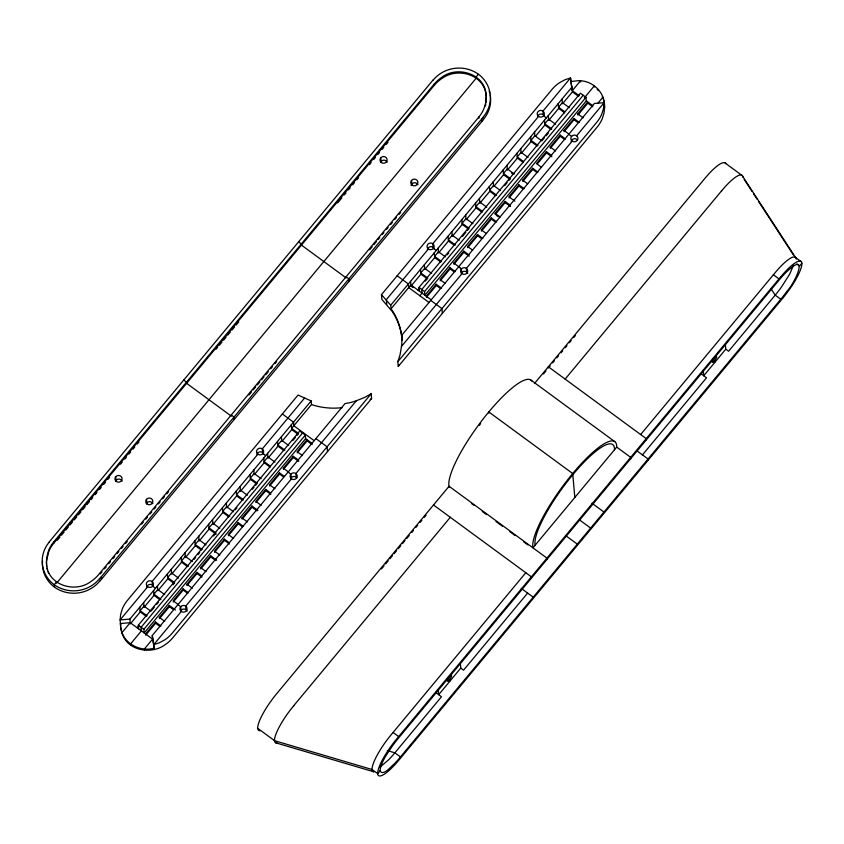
<?xml version="1.0" encoding="UTF-8"?>
<svg xmlns="http://www.w3.org/2000/svg" width="844" height="844" viewBox="0 0 844 844"><rect width="100%" height="100%" fill="white"/><g stroke="black" fill="none" stroke-linecap="round" stroke-linejoin="round"><path stroke-width="1.27" d="M120.597 626.596L120.597 622.851M486.249 97.366L485.669 103.01L483.971 108.57A34.952 32.905 -5.1 0 1 478.843 117.031L98.526 574.711A34.952 32.905 -5.1 0 1 91.015 581.442C75.781 593.258 48.815 585.789 46.62 565.237M604.589 107.41L604.019 113.054L602.31 118.603A34.952 32.905 -5.1 0 1 597.183 127.075L398.273 366.454L397.841 361.665L400.067 354.765L401.47 346.451A50.556 47.602 -5.1 0 0 401.628 335.427L594.376 103.485L604.167 102.62L604.589 107.41L604.42 104.35M379.969 770.994C381.055 761.531 387.459 753.65 392.492 745.874A34.952 8.05 -53.7 0 1 398.758 737.772L779.086 280.092A34.952 8.05 -53.7 0 1 785.447 273.002C809.892 248.959 795.881 281.938 787.062 291.138A34.952 8.05 -53.7 0 1 780.795 299.251L400.467 756.92A34.952 8.05 -53.7 0 1 394.106 764.02C390.793 766.415 383.609 776.417 379.969 770.994L377.753 773.653L372.162 769.549L274.564 740.694L257.779 728.372M46.536 560.849L48.752 551.533A34.952 32.905 -5.1 0 1 53.879 543.061L434.206 85.392A34.952 32.905 -5.1 0 1 441.707 78.65C456.435 67.414 482.209 73.534 485.785 93.051M486.102 102.324L486.186 95.509M630.626 458.746L630.679 457.353L616.7 447.088L616.69 445.78A67.742 15.603 -53.7 0 0 572.696 473.526A67.742 15.603 -53.7 0 0 532.764 546.775L532.965 547.851L616.7 447.088M485.332 106.08L485.785 104.213M793.55 265.206L789.689 274.1L781.47 287.034A34.952 8.05 -53.7 0 1 775.203 295.147L728.594 351.231L725.798 349.173L725.376 344.384M398.273 366.454L398.885 364.924M49.269 541.869L433.014 80.075M46.536 564.594L46.62 557.768L48.646 550.341A34.952 32.905 -5.1 0 1 53.773 541.869L434.101 84.189A34.952 32.905 -5.1 0 1 441.602 77.458C457.163 65.273 484.952 73.66 486.102 94.866M57.36 540.202L59.882 537.164M61.57 535.138L64.091 532.089M65.779 530.064L68.311 527.025M69.989 525L72.521 521.951M74.198 519.925L76.73 516.887M78.418 514.861L80.94 511.823M82.628 509.787L85.16 506.748M86.837 504.723L89.369 501.684M91.046 499.659L92.734 497.622M95.266 494.584L96.944 492.558M99.476 489.52L101.164 487.494M103.685 484.445L105.373 482.42M107.895 479.381L109.583 477.356M120.534 464.179L122.211 462.164M124.722 459.136L126.4 457.121M128.91 454.093L130.588 452.078M133.099 449.05L134.776 447.035M137.287 444.018L138.965 441.992M216.064 349.216L217.741 347.2M219.419 345.175L221.93 342.158M223.607 340.132L226.129 337.115M227.806 335.089L230.317 332.061M231.994 330.046L234.505 327.018M236.183 325.003L238.704 321.975M337.6 202.961L341.788 197.918M344.299 194.901L345.977 192.875M348.498 189.858L350.165 187.832M352.686 184.815L354.364 182.8M356.875 179.772L358.552 177.757M369.45 164.643L371.128 162.618M373.66 159.569L375.337 157.543M377.869 154.505L379.557 152.479M382.079 149.43L383.767 147.405M386.299 144.366L387.976 142.341M478.326 74.304L476.121 76.962L476.227 78.165L56.601 583.13L56.495 581.938L54.29 584.597L54.501 586.991M100.309 573.878L101.997 571.852M104.529 568.814L106.207 566.788M108.739 563.739L110.427 561.714M112.948 558.675L114.636 556.65M117.158 553.611L118.846 551.575M121.378 548.537L123.055 546.511M125.587 543.473L127.265 541.447M141.592 524.208L143.28 522.183M145.801 519.144L147.489 517.108M150.01 514.07L151.698 512.044M154.23 509.006L155.908 506.98M158.44 503.931L160.128 501.906M162.649 498.867L164.337 496.842M166.848 493.814L168.526 491.799M248.969 394.992L251.491 391.964M253.168 389.949L255.679 386.921M257.357 384.896L259.868 381.878M261.545 379.853L264.056 376.835M265.733 374.81L268.255 371.782M270.766 368.765L272.443 366.739M274.954 363.711L276.632 361.696M369.672 249.74L372.193 246.712M373.86 244.697L376.382 241.669M378.049 239.654L379.726 237.639M382.248 234.611L383.914 232.596M386.436 229.568L388.113 227.553M390.624 224.525L392.302 222.51M394.813 219.493L396.49 217.467M399.001 214.45L400.678 212.435M99.603 578.826L483.359 117.031M99.824 581.221L483.57 119.426M401.839 337.421A67.742 63.775 -5.1 0 0 392.207 311.425L381.889 299.462L381.467 294.672L552.008 89.443A34.952 32.905 -5.1 0 1 559.509 82.712L564.836 79.821L570.523 77.922L572.432 91.848L562.515 103.78L562.083 98.991M147.679 586.78A3.566 3.355 -5.1 0 1 148.565 581.01A3.566 3.355 -5.1 0 1 153.408 584.576A3.566 3.355 -5.1 0 1 147.679 586.78L120.112 619.939L120.534 624.729M257.884 454.209A3.566 3.355 -5.1 0 1 258.781 448.438A3.566 3.355 -5.1 0 1 263.623 451.994A3.566 3.355 -5.1 0 1 257.884 454.209L152.099 581.463L152.416 585.05M304.378 398.284L262.305 448.892L262.621 452.479M428.393 249.033A3.566 3.355 -5.1 0 1 429.279 243.262A3.566 3.355 -5.1 0 1 434.122 246.817A3.566 3.355 -5.1 0 1 428.393 249.033L386.341 299.652L386.763 304.431M538.546 116.419A3.566 3.355 -5.1 0 1 539.443 110.648A3.566 3.355 -5.1 0 1 544.285 114.204A3.566 3.355 -5.1 0 1 538.546 116.419L432.803 243.716L433.13 247.303M129.892 619.085L311.172 400.942L298.059 395.045L127.518 600.274A34.952 32.905 -5.1 0 0 122.38 608.746L120.681 614.295L120.112 619.939L129.892 619.085L130.324 623.874L140.241 611.932L139.819 607.142M391.152 309.991L390.73 305.201L572 87.059M144.482 650.175L144.377 648.983L152.585 639.098L130.219 622.672L122 632.557C126.558 650.724 151.319 655.123 165.181 644.637A34.952 32.905 -5.1 0 0 172.682 637.906L371.603 398.537L371.181 393.747L364.597 397.45L356.358 400.742A50.556 47.602 -5.1 0 1 345.017 403.559L152.268 635.511L154.072 648.224C140.252 652.127 123.657 643.666 120.998 629.054M171.216 569.362L171.532 572.949L167.682 577.591L174.676 582.719L173.02 584.713M212.53 519.64L212.857 523.227L208.995 527.869L215.99 532.997L213.511 535.982M253.854 469.918L254.171 473.505L250.32 478.147L257.315 483.274L255.658 485.268M311.172 400.942L311.489 404.529L291.634 428.425L298.628 433.552L296.972 435.546M424.353 264.742L424.669 268.329L420.818 272.96L427.813 278.098L425.334 281.084M465.677 215.02L465.993 218.607L462.143 223.238L469.137 228.376L467.481 230.359M506.991 165.297L507.307 168.884L503.457 173.516L510.451 178.654L508.795 180.637M534.537 132.139L534.853 135.736L531.003 140.368L537.997 145.506M579.322 95.783L572.327 90.646L580.535 80.771C593.353 81.393 604.536 92.587 604.526 105.553M153.587 590.568L154.019 595.358L144.092 607.3L143.67 602.51M167.365 573.994L167.787 578.784L157.87 590.726L157.438 585.936M171.638 574.152L181.565 562.209L181.133 557.42M194.911 540.846L195.333 545.635L185.416 557.578L184.984 552.788M208.679 524.272L209.112 529.061L199.184 541.004L198.762 536.214M212.962 524.43L222.879 512.487L222.457 507.698M236.225 491.124L236.658 495.913L226.73 507.856L226.308 503.066M250.003 474.55L250.425 479.339L240.508 491.282L240.076 486.492M254.276 474.708L264.204 462.765L263.771 457.976M277.549 441.401L277.971 446.191L268.054 458.134L267.622 453.344M282.656 440.557L291.75 429.617L291.317 424.827M413.001 287.561L411.007 286.095L420.924 274.163L420.502 269.373M424.785 269.521L434.702 257.589L434.27 252.799M448.048 236.225L448.47 241.015L438.553 252.947L438.131 248.168M461.816 219.651L462.248 224.441L452.331 236.373L451.899 231.594M466.099 219.799L476.016 207.867L475.594 203.077M489.362 186.503L489.794 191.293L479.877 203.225L479.445 198.445M494.468 185.659L503.562 174.719L503.14 169.929M507.423 170.077L517.34 158.144L516.908 153.355M530.686 136.781L531.108 141.57L521.191 153.502L520.769 148.713M535.792 135.937L544.886 124.996L544.454 120.207M558.232 103.633L558.654 108.422L548.737 120.354L548.315 115.565M138.606 628.833L138.279 625.246L299.704 430.989L305.306 435.093L305.623 438.69L144.197 632.937L143.881 629.35L305.306 435.093M419.289 291.064L418.972 287.466L580.398 93.22L585.989 97.324L586.306 100.911L424.88 295.168L424.564 291.581L585.989 97.324M137.203 627.809L138.859 625.815M151.804 610.233L154.283 607.247M156.762 604.272L158.419 602.278M193.951 559.519L195.608 557.525M198.087 554.55L199.743 552.556M235.276 509.797L236.921 507.803M252.345 489.246L254.002 487.252M292.847 440.515L295.326 437.53M417.896 290.03L419.542 288.047M447.088 254.899L448.744 252.905M462.523 236.331L465.825 232.353M504.659 185.617L507.149 182.631M544.327 137.878L541.848 140.864L534.853 135.736M545.984 135.895L548.463 132.909M302.5 433.046L141.085 627.292L141.402 630.89L130.556 643.94L130.662 645.132M583.193 95.266L421.768 289.524L422.084 293.111L419.879 295.769M584.343 97.862L594.355 85.814L594.461 87.006M155.518 622.028L145.601 633.96L145.706 635.163L155.623 623.22L155.518 622.028L160.877 625.963M169.285 605.454L169.401 606.646L159.474 618.589L159.368 617.386L169.285 605.454L175.468 609.99M188.423 592.815L183.064 588.88L173.147 600.812L178.506 604.747M196.831 572.306L196.947 573.498L187.02 585.441L186.914 584.238L196.831 572.306L201.832 575.967M210.61 555.732L210.715 556.924L200.798 568.867L200.693 567.664L210.61 555.732L216.602 560.131M229.378 542.819L224.377 539.158L214.46 551.09L219.82 555.025M243.146 526.245L238.156 522.584L228.239 534.516L233.598 538.451M242.112 519.144L242.006 517.942L251.923 506.01L257.926 510.409M270.692 493.096L265.702 489.436L255.785 501.368L261.144 505.303M284.47 476.522L279.469 472.862L269.553 484.794L274.912 488.729M283.436 469.422L283.331 468.22L293.248 456.287L298.607 460.223M426.283 296.191L436.2 284.259L441.56 288.194M455.338 271.62L449.979 267.685L440.051 279.617L445.421 283.552M463.746 251.111L463.852 252.303L453.935 264.246L453.829 263.043L463.746 251.111L469.106 255.046M482.884 238.472L477.525 234.537L467.597 246.469L472.598 250.14M491.292 217.963L491.398 219.155L481.481 231.098L481.375 229.895L491.292 217.963L496.652 221.898M495.259 214.524L495.143 213.321L505.071 201.389L510.43 205.324M524.198 188.75L518.838 184.815L508.921 196.747L514.914 201.146M532.617 168.241L532.722 169.433L522.805 181.376L522.689 180.173L532.617 168.241L537.976 172.176M551.744 155.602L546.384 151.667L536.467 163.599L541.458 167.27M560.163 135.093L560.268 136.285L550.351 148.227L550.235 147.025L560.163 135.093L565.522 139.028M573.931 118.519L574.036 119.711L564.119 131.653L564.014 130.451L573.931 118.519L579.29 122.454M577.781 113.877L587.709 101.945L587.814 103.137L577.897 115.079L577.781 113.877L583.151 117.812M173.252 602.015L183.169 590.072L183.064 588.88M214.566 552.293L224.493 540.35L224.377 539.158M228.344 535.718L238.261 523.776L238.156 522.584M242.945 518.153L252.04 507.202L251.923 506.01M255.89 502.57L265.807 490.628L265.702 489.436M269.658 485.996L279.586 474.054L279.469 472.862M284.259 468.431L293.353 457.48L293.248 456.287M297.204 452.848L307.132 440.906L307.016 439.713L297.099 451.645L302.458 455.581M426.389 297.394L436.306 285.451L436.2 284.259M440.167 280.82L450.084 268.877L449.979 267.685M467.713 247.672L477.63 235.729L477.525 234.537M496.082 213.521L505.176 202.581L505.071 201.389M509.027 197.95L518.944 186.007L518.838 184.815M537.396 163.799L546.49 152.859L546.384 151.667M597.985 103.116L602.911 97.187L604.336 103.706M181.302 611.467A3.566 3.355 -5.1 0 1 182.198 605.697A3.566 3.355 -5.1 0 1 187.041 609.252A3.566 3.355 -5.1 0 1 181.302 611.467L153.756 644.637L154.178 649.426M291.465 478.854A3.566 3.355 -5.1 0 1 292.351 473.083A3.566 3.355 -5.1 0 1 297.204 476.638A3.566 3.355 -5.1 0 1 291.465 478.854L185.722 606.15L186.049 609.737M356.358 400.742L295.885 473.537L296.202 477.124M401.47 346.451L461.963 273.678A3.566 3.355 -5.1 0 0 467.703 271.462A3.566 3.355 -5.1 0 0 462.86 267.907A3.566 3.355 -5.1 0 0 461.963 273.678M572.179 141.096A3.566 3.355 -5.1 0 1 573.065 135.335A3.566 3.355 -5.1 0 1 577.908 138.891A3.566 3.355 -5.1 0 1 572.179 141.096L466.384 268.36L466.7 271.947M576.6 135.789L604.167 102.62L603.587 108.264L601.888 113.824A34.952 32.905 -5.1 0 1 596.761 122.285L397.841 361.665M371.181 393.747L172.26 633.116A34.952 32.905 -5.1 0 1 164.759 639.847L159.442 642.748L153.756 644.637L152.268 635.511M534.431 383.535L704.888 178.411A32.346 7.448 -53.7 0 1 725.766 163.652M381.488 568.909L384.009 565.87M385.687 563.845L388.208 560.806M389.896 558.791L392.418 555.753M394.095 553.727L396.617 550.689M398.305 548.674L400.826 545.635M402.504 543.61L405.025 540.571M406.713 538.556L409.234 535.518M411.756 532.48L413.433 530.465M415.955 527.426L417.643 525.401M420.164 522.362L421.842 520.347M424.363 517.309L426.041 515.283M543.494 373.955L545.973 370.959M550.14 365.958L548.452 367.973L548.347 366.781L646.24 438.637L646.346 439.829M552.662 362.92L554.339 360.894M556.861 357.856L558.549 355.841M561.07 352.803L562.748 350.777M565.269 347.739L566.957 345.723M569.478 342.685L571.156 340.659M573.677 337.621L575.355 335.606M293.754 705.668L450.285 517.298M565.132 379.093L721.673 190.723M525.801 572.728L391.352 734.523A32.346 7.448 -53.7 0 0 372.067 769.665A32.346 7.448 -53.7 0 0 374.04 771.859M640.649 434.533L775.098 272.739A32.346 7.448 -53.7 0 1 796.303 259.14M780.689 276.843L396.944 738.627A32.346 7.448 -53.7 0 0 377.658 773.769A32.346 7.448 -53.7 0 0 398.864 760.138L782.61 298.386M460.339 663.31L460.771 668.1L438.69 694.675L438.258 689.896M725.798 349.173L703.717 375.749L703.284 370.959M527.616 593.079L463.567 670.157L460.771 668.1M642.463 454.884L706.512 377.806L700.657 373.512M801.8 263.37L799.595 266.029L796.799 263.972M379.811 767.333L388.514 759.906A34.952 8.05 -53.7 0 0 394.876 752.816L441.486 696.733L435.631 692.439M370.178 399.465L371.603 398.537M130.219 622.672L120.428 623.526L120.787 628.432M387.364 750.601L394.876 752.816L400.467 756.92M275.946 742.868L373.544 771.722M311.489 404.529L313.229 405.141A67.742 63.775 -5.1 0 0 342.39 407.631M725.059 162.976L741.844 175.288M586.306 100.911L592.699 105.605M572.432 91.848L578.425 96.248M587.814 103.137L592.804 106.808M795.27 257.304L800.861 261.408M569.394 107.715L562.399 102.588L558.549 107.22L564.615 111.672M558.654 108.422L564.72 112.864M574.036 119.711L577.771 122.454M773.389 274.796L778.98 278.9M555.626 124.29L548.632 119.162L544.781 123.794L551.776 128.932M564.014 130.451L569.373 134.386M543.557 115.807L546.384 117.886M568.761 134.312L571.588 136.39M544.886 124.996L550.942 129.438M560.268 136.285L563.992 139.028M780.795 299.251L775.203 295.147L770.931 288.585M550.235 147.025L555.605 150.96M531.108 141.57L537.174 146.012M546.49 152.859L551.86 156.794M528.08 157.438L521.086 152.31L517.235 156.942L523.291 161.394M517.34 158.144L523.396 162.586M532.722 169.433L536.446 172.176M507.307 168.884L514.302 174.012M522.689 180.173L527.69 183.844M511.411 173.009L513.416 174.476M503.562 174.719L509.628 179.16M518.944 186.007L522.679 188.75M500.534 190.586L493.54 185.458L489.689 190.09L496.683 195.228M489.794 191.293L495.85 195.734M505.176 202.581L510.536 206.516M712.494 359.133L714.594 360.673L714.752 362.466M486.756 207.16L479.761 202.032L475.911 206.664L481.977 211.116M495.143 213.321L500.144 216.992M496.251 215.252L498.255 216.718M476.016 207.867L482.082 212.308M491.398 219.155L495.133 221.898M465.993 218.607L472.988 223.734M481.375 229.895L486.366 233.566M462.248 224.441L468.304 228.882M477.63 235.729L481.354 238.472M459.21 240.308L452.215 235.181L448.364 239.812L455.359 244.95M448.47 241.015L454.536 245.456M463.852 252.303L469.222 256.238M445.442 256.882L438.447 251.755L434.597 256.386L441.591 261.524M453.829 263.043L459.822 267.442M433.394 248.421L436.2 250.478M458.577 266.904L461.383 268.962L461.7 272.559M434.702 257.589L440.758 262.03M450.084 268.877L453.808 271.62M424.669 268.329L431.664 273.456M420.924 274.163L426.99 278.604M436.306 285.451L440.041 288.194M418.972 287.466L424.564 291.581M431.273 299.863L410.901 284.903L391.046 308.788L392.091 310.233A67.742 63.775 -5.1 0 1 401.733 336.218L402.06 340.216L401.638 335.427M637.167 450.991L648.055 458.988L648.16 460.18M397.186 275.756L408.369 283.964L408.696 287.561L429.037 302.49M430.746 300.39L441.929 308.609L442.361 313.398M530.823 380.022L614.738 441.612M298.565 241.869L301.361 243.927L301.466 245.119L346.209 277.971L346.103 276.769L348.899 278.826L349.121 281.221M572.696 473.526L488.792 411.935L488.898 413.138M591.982 503.246L603.966 512.044M579.649 520.02L590.631 528.091M566.313 536.067L577.307 544.127M471.701 503.689L473.832 505.239M482.314 511.475L486.555 514.587M496.103 521.592L502.475 526.266M509.892 531.72L515.199 535.613M523.691 541.848L527.933 544.96M433.51 504.986L531.393 576.832L531.498 578.034M521.265 588.416L533.208 597.183L533.313 598.385M282.339 413.961L293.522 422.169L293.849 425.766L314.19 440.695M315.899 438.595L327.092 446.803L327.514 451.593M305.623 438.69L312.016 443.374M291.75 429.617L297.742 434.016M307.132 440.906L312.122 444.577M288.711 445.495L281.717 440.357L277.866 444.999L284.861 450.126M277.971 446.191L284.027 450.643M293.353 457.48L298.713 461.415M183.718 380.074L186.513 382.132L186.619 383.324L230.349 415.427M274.933 462.069L267.949 456.931L264.088 461.573L270.08 465.972M283.331 468.22L288.69 472.155M262.895 453.597L265.702 455.654M288.068 472.081L290.874 474.138L291.201 477.736M264.204 462.765L270.196 467.165M279.586 474.054L283.573 476.987M254.171 473.505L261.165 478.643M250.425 479.339L256.418 483.739M265.807 490.628L270.797 494.299M247.387 495.217L240.403 490.079L236.542 494.721L243.536 499.848M236.658 495.913L242.65 500.313M252.04 507.202L257.03 510.873M233.619 511.791L226.625 506.653L222.774 511.295L229.768 516.423M242.006 517.942L247.366 521.877M222.879 512.487L228.872 516.887M238.261 523.776L242.26 526.709M447.468 678.059L449.567 679.599L449.725 681.393M212.857 523.227L219.841 528.365M209.112 529.061L216.096 534.199M224.493 540.35L229.484 544.021M206.073 544.939L199.078 539.801L195.228 544.443L202.222 549.571M195.333 545.635L201.326 550.035M210.715 556.924L215.705 560.595M192.295 561.513L185.311 556.375L181.449 561.017L188.444 566.145M200.693 567.664L206.052 571.599M181.565 562.209L187.558 566.609M196.947 573.498L201.938 577.169M393.061 732.465L398.653 736.569M171.532 572.949L178.527 578.087M186.914 584.238L192.274 588.173M167.787 578.784L173.843 583.236M183.169 590.072L186.904 592.815M164.749 594.661L157.765 589.523L153.903 594.165L160.898 599.293M152.68 586.179L155.518 588.247M177.884 604.673L180.721 606.752L181.038 610.349M154.019 595.358L160.075 599.81M169.401 606.646L173.125 609.389M150.981 611.235L143.986 606.097L140.136 610.739L147.13 615.867M159.368 617.386L164.728 621.321M140.241 611.932L146.297 616.384M155.623 623.22L159.358 625.963M138.279 625.246L143.881 629.35M381.467 294.672L390.73 305.201M597.214 89.358L598.449 90.667M742.203 175.615L795.628 257.62M744.208 179.445L752.036 191.472M753.46 193.656L757.026 199.121M758.45 201.305L793.36 254.888M547.218 559.118L546.954 558.116L449.061 486.26L276.969 693.357A32.346 7.448 -53.7 0 0 257.684 728.488A32.346 7.448 -53.7 0 0 260.268 730.672M449.335 487.262L448.86 485.184A67.742 15.603 -53.7 0 1 485.142 416.43A67.742 15.603 -53.7 0 1 531.794 381.003M602.331 96.712L603.017 98.389M48.045 571.757L48.73 573.435M122.106 633.749L120.681 627.24M47.042 568.244L47.486 570.027M535.17 545.192L534.969 544.116A64.176 14.781 -53.7 0 1 572.802 474.729A64.176 14.781 -53.7 0 1 614.485 448.438L614.485 449.746M571.029 82.659L572.327 90.646M485.996 93.663L486.292 96.701M46.726 566.44L46.367 561.534M580.64 81.963L580.535 80.771L578.615 80.676L570.839 81.52L570.523 77.922L542.966 111.102L543.283 114.689M572.802 474.729L574.827 497.475M493.223 181.871L493.645 186.651M481.639 119.088L481.861 121.483M478.843 117.042L478.949 118.234M434.101 84.189L434.206 85.392M411.513 180.426L411.84 184.013M410.585 281.316L411.007 286.095M380.749 157.839L381.066 161.426M281.4 436.77L281.822 441.56M234.273 419.426L234.062 417.031L231.256 414.974L231.372 416.176M146.487 499.353L146.803 502.94M115.723 476.765L116.039 480.363M101.322 576.769L101.533 579.163M53.773 541.859L53.879 543.061M293.754 705.721A32.346 7.448 -53.7 0 0 274.469 740.81A32.346 7.448 -53.7 0 0 277.043 742.984M479.339 425.355A64.176 14.781 -53.7 0 1 480.679 423.551M721.673 190.776A32.346 7.448 -53.7 0 1 742.878 177.135M780.7 276.885A32.346 7.448 -53.7 0 1 801.895 263.254A32.346 7.448 -53.7 0 1 782.61 298.343M49.374 541.953A32.346 30.447 -5.1 0 0 54.185 584.713A32.346 30.447 -5.1 0 0 99.497 578.741M42.538 560.849A32.346 30.447 -5.1 0 0 54.406 587.107A32.346 30.447 -5.1 0 0 99.708 581.136M433.12 80.159A32.346 30.447 -5.1 0 1 478.421 74.188A32.346 30.447 -5.1 0 1 483.243 116.947M490.153 94.897A32.346 30.447 -5.1 0 1 483.464 119.342M489.151 91.046A32.346 30.447 -5.1 0 1 489.72 92.956M146.328 503.699A3.566 3.355 -5.1 0 1 152.912 503.72M115.565 481.112A3.566 3.355 -5.1 0 1 122.148 481.133M411.102 185.617A3.566 3.355 -5.1 0 1 417.949 184.794M380.591 162.185A3.566 3.355 -5.1 0 1 387.174 162.206M537.807 116.05A3.566 3.355 -5.1 0 1 543.937 115.311M571.177 141.581A3.566 3.355 -5.1 0 1 577.56 139.998M461.225 273.308A3.566 3.355 -5.1 0 1 467.808 273.329M427.391 249.507A3.566 3.355 -5.1 0 1 434.227 248.685M256.892 454.694A3.566 3.355 -5.1 0 1 263.729 453.861M290.463 479.339A3.566 3.355 -5.1 0 1 296.845 477.746M146.677 587.266A3.566 3.355 -5.1 0 1 153.513 586.432M180.563 611.098A3.566 3.355 -5.1 0 1 187.146 611.119M713.475 361.833A3.566 0.823 -53.7 0 0 716.693 356.812A3.566 0.823 -53.7 0 0 713.296 359.766A3.566 0.823 -53.7 0 0 713.475 361.833M448.449 680.76A3.566 0.823 -53.7 0 0 451.667 675.738A3.566 0.823 -53.7 0 0 448.269 678.692A3.566 0.823 -53.7 0 0 448.449 680.76M147.078 504.058A3.566 3.355 -5.1 0 0 152.806 501.853A3.566 3.355 -5.1 0 0 147.964 498.298A3.566 3.355 -5.1 0 0 147.078 504.058M116.314 481.481A3.566 3.355 -5.1 0 0 122.042 479.265A3.566 3.355 -5.1 0 0 117.2 475.71A3.566 3.355 -5.1 0 0 116.314 481.481M381.34 162.554A3.566 3.355 -5.1 0 0 387.069 160.339A3.566 3.355 -5.1 0 0 382.226 156.784A3.566 3.355 -5.1 0 0 381.34 162.554M412.104 185.131A3.566 3.355 -5.1 0 0 417.843 182.926A3.566 3.355 -5.1 0 0 412.99 179.371A3.566 3.355 -5.1 0 0 412.104 185.131"/></g></svg>
